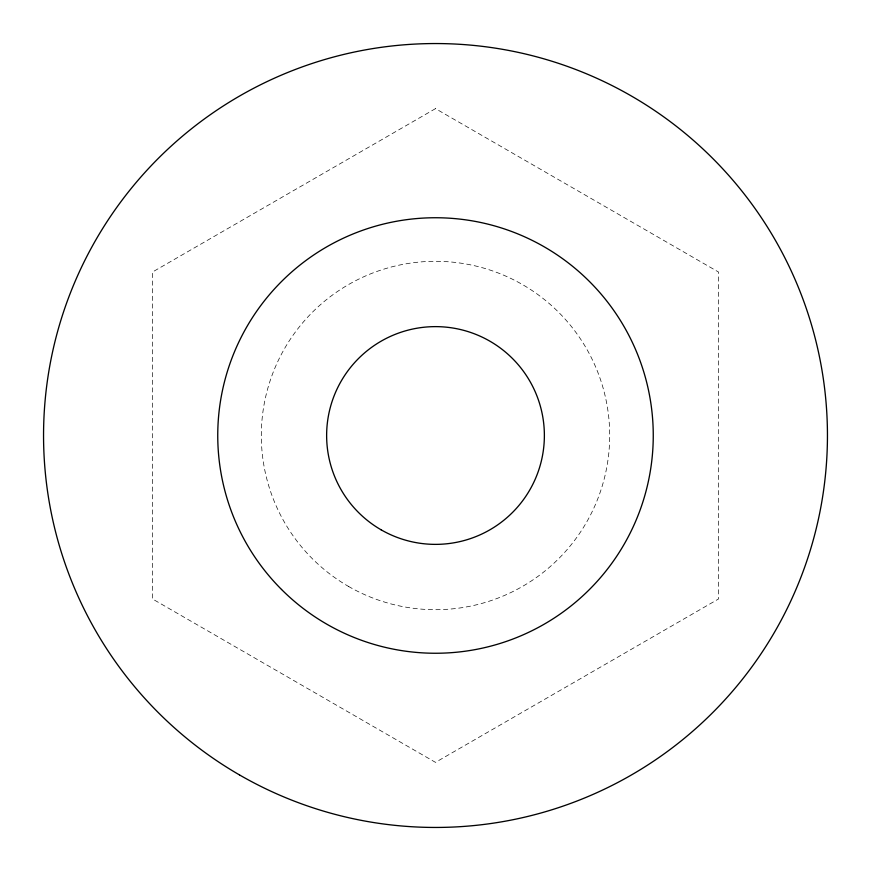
<?xml version="1.0" encoding="UTF-8"?>
<svg xmlns="http://www.w3.org/2000/svg" width="871" height="871" viewBox="0 0 871 871"><rect width="100%" height="100%" fill="white"/><g stroke="black" fill="none" stroke-linecap="round" stroke-linejoin="round"><path stroke-width="0.65" stroke-dasharray="4.36 3.27" d="M435.5 108.635L152.425 272.068L152.425 598.932L435.5 762.365L718.575 598.932L718.575 272.068L435.5 108.635M348.4 586.357A174.2 174.2 0 0 0 609.7 435.5A174.2 174.2 0 0 0 348.4 284.643A174.2 174.2 0 0 0 348.4 586.357"/><path stroke-width="1.31" d="M239.525 774.94A391.95 391.95 0 0 0 827.45 435.5A391.95 391.95 0 0 0 239.525 96.06A391.95 391.95 0 0 0 239.525 774.94M381.063 529.786A108.875 108.875 0 0 0 544.375 435.5A108.875 108.875 0 0 0 381.063 341.214A108.875 108.875 0 0 0 381.063 529.786M281.529 589.471A217.75 217.75 0 0 0 645.836 491.854A217.75 217.75 0 0 0 379.146 225.164A217.75 217.75 0 0 0 281.529 589.471"/></g></svg>
